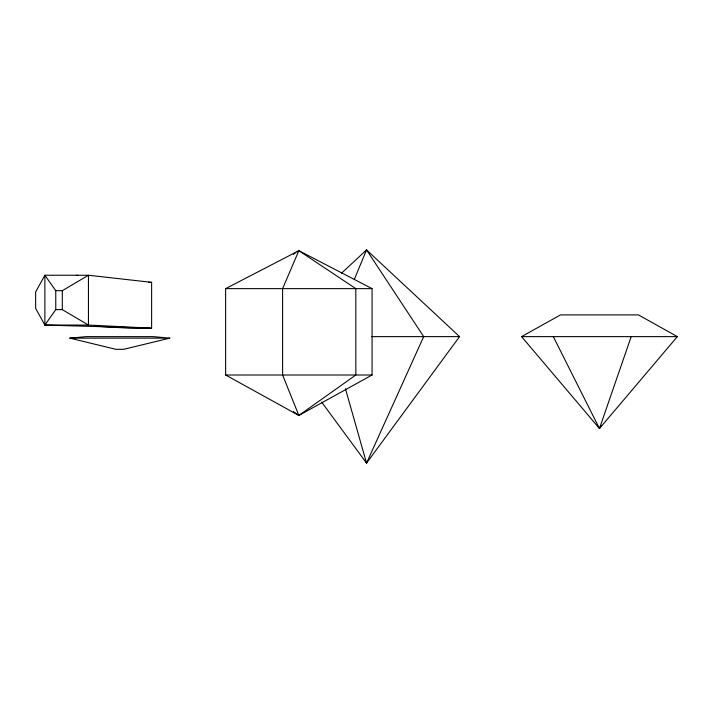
<?xml version="1.0" encoding="UTF-8"?>
<svg xmlns="http://www.w3.org/2000/svg" width="713" height="713" viewBox="0 0 713 713"><rect width="100%" height="100%" fill="white"/><g stroke="black" fill="none" stroke-linecap="round" stroke-linejoin="round"><path stroke-width="1.07" d="M553.306 336.625L599.464 428.522L677.35 336.625L638.411 314.896L560.525 314.896L521.577 336.625L599.464 428.522L631.192 336.625M354.299 279.478L366.535 249.889L459.564 336.625L366.535 463.111L321.67 402.114M298.854 250.691L282.606 288.631L282.606 375.002L298.854 415.456L372.07 375.002L372.07 288.631L298.854 250.691L225.629 288.631L225.629 375.002L298.854 415.456L355.823 375.002L355.823 288.631L298.854 250.691L297.018 251.912M365.163 460.072L366.535 463.111L423.691 336.625L366.535 249.889L341.456 273.266M599.464 428.522L600.952 425.554M365.323 251.734L366.535 249.889M44.874 325.057L55.766 309.62L55.766 290.69L44.874 275.245L35.65 291.929L35.65 308.373L44.874 325.057L151.619 328.167L151.619 282.339L88.448 275.245L44.874 275.245L44.874 325.057L88.448 325.057L151.619 328.167L128.821 328.167L95.997 326.224M293.337 254.363L295.173 253.133M55.766 290.69L62.307 290.69L88.448 275.245L88.448 325.057L62.307 309.62L55.766 309.62M169.81 338.14L123.714 349.317L115.907 349.317L69.812 338.14L86.478 336.625L153.143 336.625L169.81 338.14L69.812 338.14M148.366 282.339L151.619 282.339M225.629 288.631L372.07 288.631M371.642 336.625L459.564 336.625M521.577 336.625L677.35 336.625M225.629 375.002L372.07 375.002M76.309 275.245L78.492 275.539M293.426 411.606L298.854 415.456M345.44 388.71L366.535 463.111M62.307 290.69L62.307 309.62"/></g></svg>
